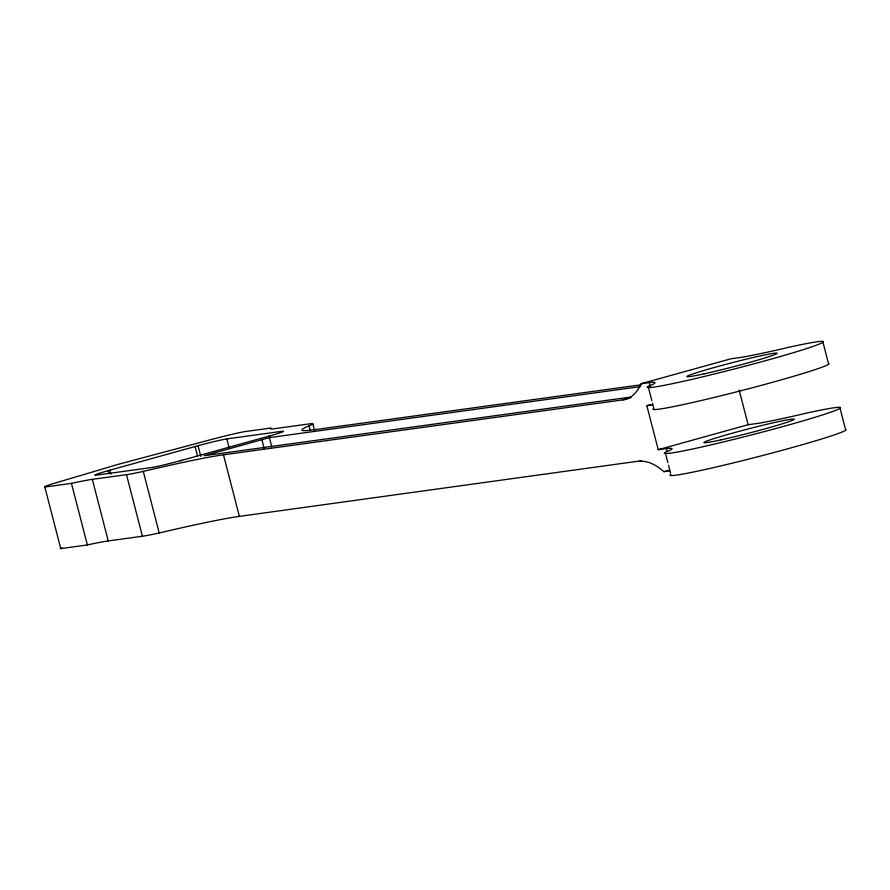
<?xml version="1.0" encoding="UTF-8"?>
<svg xmlns="http://www.w3.org/2000/svg" width="890" height="890" viewBox="0 0 890 890"><rect width="100%" height="100%" fill="white"/><g stroke="black" fill="none" stroke-linecap="round" stroke-linejoin="round"><path stroke-width="1.33" d="M181.972 460.275A24.564 1.113 -14.5 0 1 151.044 467.617L96.587 475.104A24.564 1.113 -14.5 0 1 109.793 470.198L195.077 446.535A24.609 1.113 -14.5 0 1 226.805 438.904L281.807 431.339A24.564 1.113 -14.5 0 1 268.602 436.245M180.336 460.731L270.237 435.789M640.433 386.594L269.37 437.624L204.199 455.702L631.377 396.984M641.501 460.742L239.377 516.378A163.727 7.431 -14.5 0 0 159.61 532.876L159.199 532.976A54.579 2.481 -14.5 0 1 142.411 536.236L108.246 540.931A72.769 3.304 -14.5 0 0 87.376 544.947L60.754 548.607L44.823 487.03L71.445 483.37A72.769 3.304 -14.5 0 1 92.326 479.354L126.491 474.659A54.579 2.481 -14.5 0 0 143.279 471.4L143.691 471.3A163.727 7.431 -14.5 0 1 223.457 454.801L623.111 399.844A136.437 49.284 74.5 0 0 641.156 383.69L731.057 358.759L741.748 357.291A109.147 4.951 -14.5 0 0 771.319 351.294L775.157 350.438A107.812 4.895 -14.5 0 0 789.686 347.078A90.958 4.127 -14.5 0 1 768.126 359.949A90.958 4.127 -14.5 0 1 648.131 386.36L651.814 400.589M623.111 399.844L630.632 397.752M666.977 451.152L666.298 448.571L658.222 449.684L646.841 405.695L650.812 404.594M658.222 449.684L748.123 424.73L758.814 423.262A109.147 4.951 -14.5 0 0 788.384 417.276L792.222 416.409A107.812 4.895 -14.5 0 0 806.752 413.06A90.958 4.127 -14.5 0 1 785.191 425.932A90.958 4.127 -14.5 0 1 665.197 452.331A109.147 4.951 -14.5 0 0 666.298 448.571M639.053 461.421A136.437 49.284 74.5 0 1 663.918 471.667L669.202 470.198M641.601 384.725L313.347 429.859A163.727 7.431 -14.5 0 1 309.041 425.843A54.579 2.481 -14.5 0 0 309.075 423.929L275.388 428.557A72.769 3.304 -14.5 0 1 270.86 428.034L246.341 431.405A31.84 1.446 -14.5 0 0 216.326 438.192L118.96 464.135L52.699 483.771A31.84 1.446 -14.5 0 0 44.823 487.03M646.841 405.695L652.236 404.95M663.918 471.667L669.302 470.932M641.156 383.69L649.244 382.589L650.245 386.471M822.749 341.393L828.434 363.387A90.958 4.127 -14.5 0 1 740.035 390.966A90.958 4.127 -14.5 0 1 653.827 408.354L652.481 403.17M839.815 407.364L845.5 429.358A90.958 4.127 -14.5 0 1 757.101 456.948A90.958 4.127 -14.5 0 1 670.882 474.326M739.167 390.076L748.123 424.73M665.865 454.924L667.878 462.689M668.546 465.27L670.548 473.035M312.88 423.896L314.604 430.593M309.041 425.843L310.076 429.859M269.37 437.624L271.717 446.702M261.849 439.493L264.197 448.571M226.805 438.904L229.231 448.271M223.457 454.801L239.377 516.378M198.058 445.712L200.829 456.425M195.077 446.535L197.491 455.914M143.279 471.4L159.199 532.976M126.491 474.659L142.411 536.236M109.793 470.198L110.827 474.214M108.157 470.654L108.847 473.335M92.326 479.354L108.246 540.931M71.445 483.37L87.376 544.947M60.754 548.607A31.84 1.446 -14.5 0 1 61.811 547.684M649.244 382.589A109.147 4.951 -14.5 0 1 648.131 386.36M721.234 439.805A46.614 2.114 -14.5 0 0 793.78 419.668A46.614 2.114 -14.5 0 0 732.281 433.207A46.614 2.114 -14.5 0 0 721.234 439.805M704.168 373.822A46.614 2.114 -14.5 0 0 776.714 353.697A46.614 2.114 -14.5 0 0 715.226 367.225A46.614 2.114 -14.5 0 0 704.168 373.822"/></g></svg>
